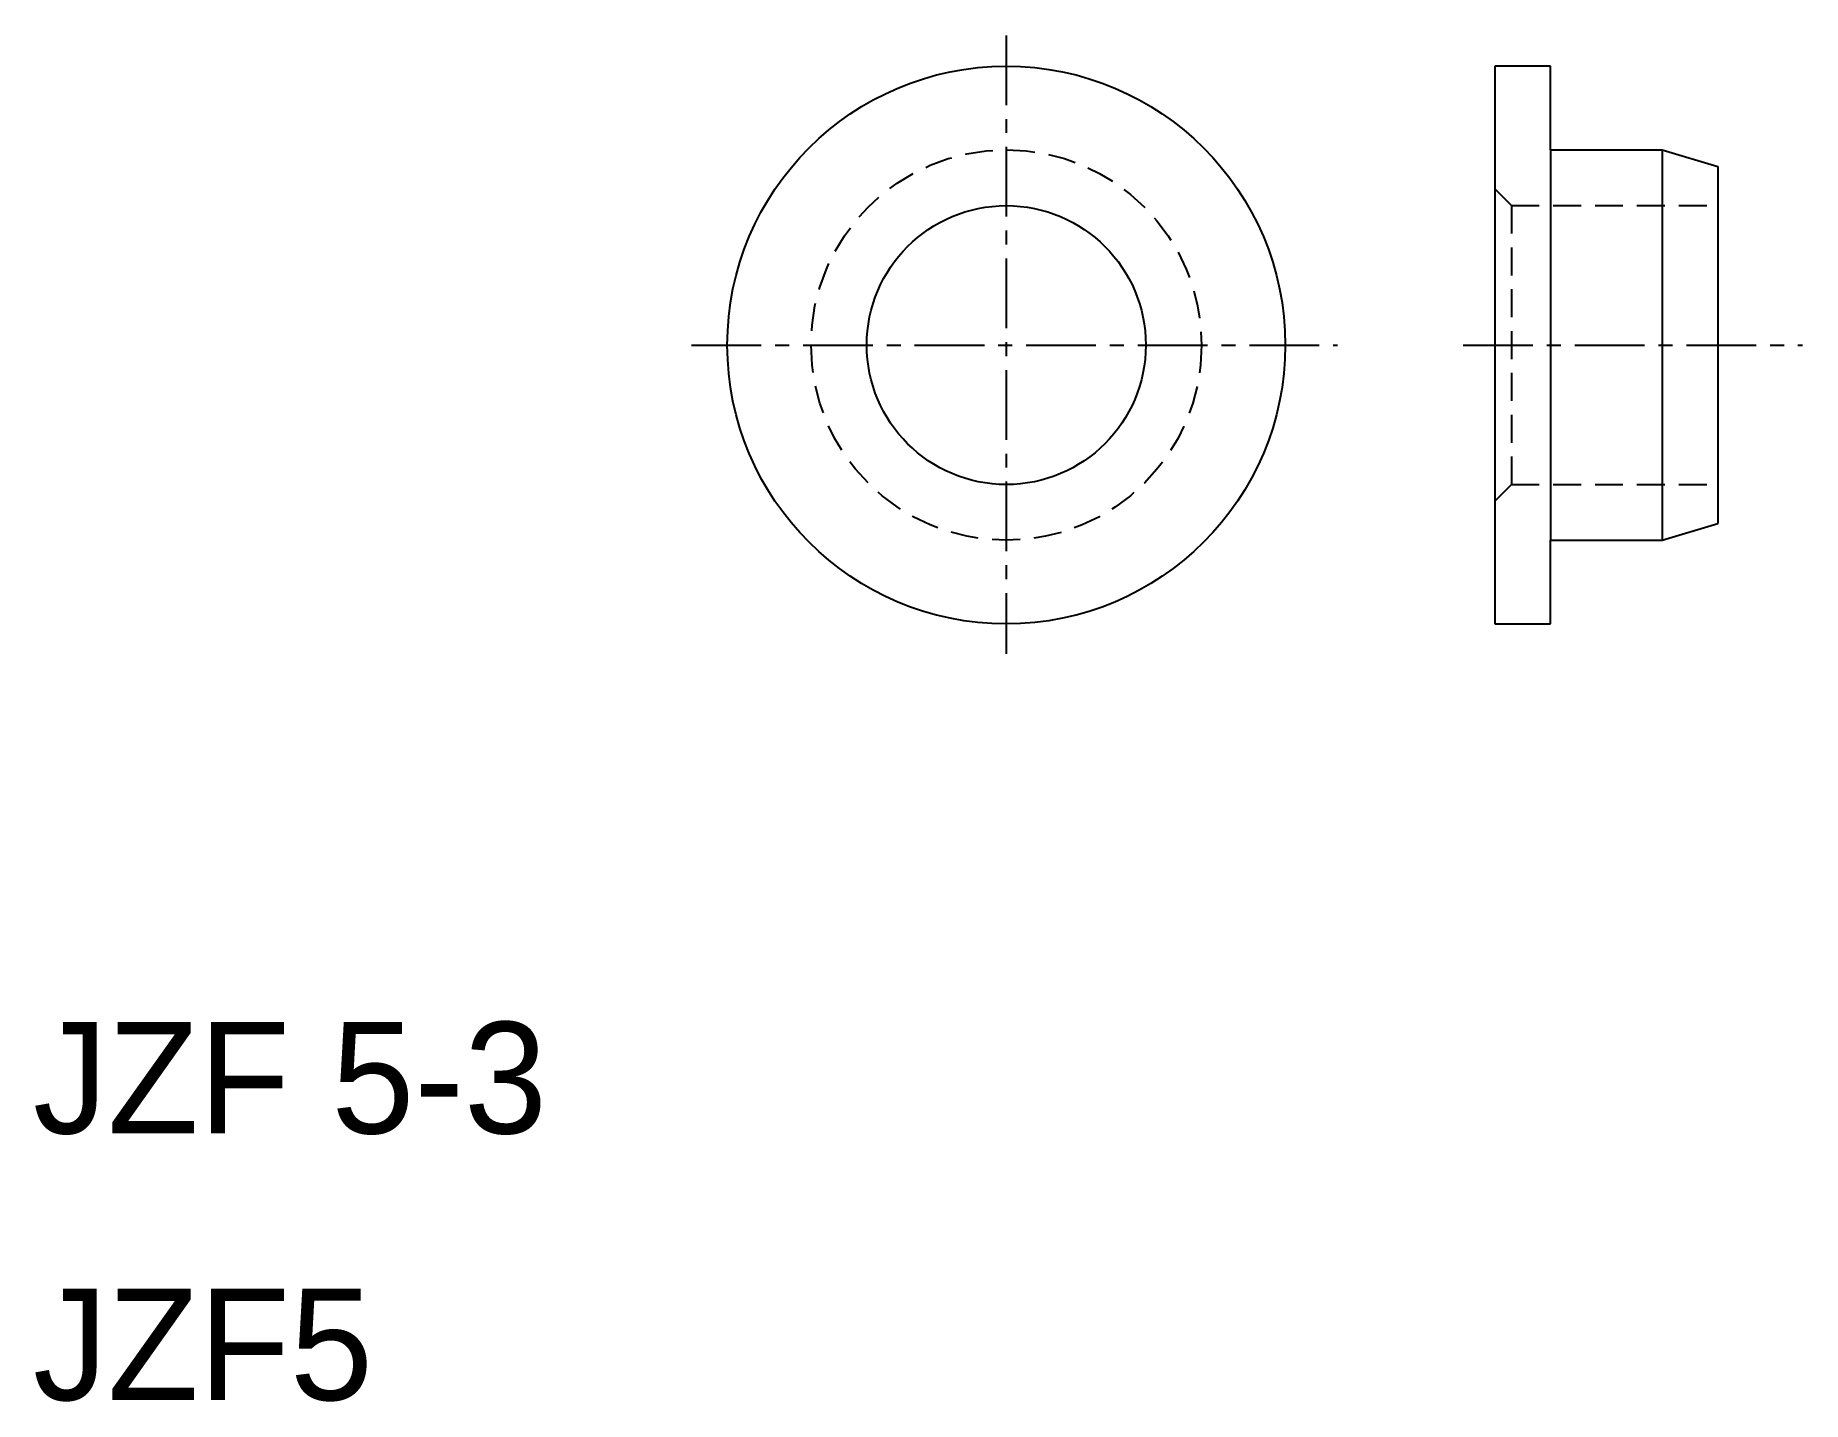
# Model space of a CAD drawing. Extents: x 10 to 41.7, y 10 to 34.5.
import ezdxf

# ---------------------------------------------------------------- set-up
doc = ezdxf.new("R2010")
doc.units = 0
doc.linetypes.add('CENTER', pattern=[2, 1.25, -0.25, 0.25, -0.25])
doc.linetypes.add('DASHED', pattern=[0.75, 0.5, -0.25])
doc.layers.get('0').update_dxf_attribs({"linetype": 'CONTINUOUS'})
doc.layers.add('CENTER', color=1, linetype='CENTER')

msp = doc.modelspace()

# ---------------------------------------------------------------- linework, layer by layer
at = {"color": 7, "linetype": 'CONTINUOUS'}
for p, q in [((36.197, 33.915), (36.197, 23.915)), ((37.197, 33.915), (36.197, 33.915)), ((37.197, 32.415), (37.197, 33.915)), ((37.197, 32.415), (37.197, 25.415)), ((37.197, 32.415), (39.197, 32.415)), ((39.197, 32.415), (39.197, 25.415)), ((39.197, 32.415), (40.197, 32.115)), ((40.197, 32.115), (40.197, 25.715)), ((36.197, 31.715), (36.197, 26.115)), ((39.197, 25.415), (40.197, 25.715)), ((37.197, 23.915), (37.197, 25.415)), ((37.197, 25.415), (39.197, 25.415)), ((36.197, 23.915), (37.197, 23.915))]:
    msp.add_line(p, q, dxfattribs=at)
at = {"color": 3, "linetype": 'DASHED'}
for p, q in [((36.497, 31.415), (36.197, 31.715)), ((36.497, 31.415), (36.497, 26.415)), ((36.497, 31.415), (40.197, 31.415)), ((36.497, 26.415), (36.197, 26.115)), ((36.497, 26.415), (40.197, 26.415))]:
    msp.add_line(p, q, dxfattribs=at)
at = {"color": 7, "linetype": 'CONTINUOUS'}
for radius in [5, 2.5]:
    msp.add_circle((27.444, 28.915), radius, dxfattribs=at)
at = {"color": 3, "linetype": 'DASHED'}
msp.add_circle((27.444, 28.915), 3.5, dxfattribs=at)
at = {"layer": 'CENTER', "color": 1, "linetype": 'CENTER'}
for p, q in [((27.444, 34.468), (27.444, 23.382)), ((21.801, 28.914), (33.383, 28.915)), ((35.633, 28.915), (41.717, 28.915))]:
    msp.add_line(p, q, dxfattribs=at)

# ---------------------------------------------------------------- texts
at = {"color": 7, "linetype": 'CONTINUOUS'}
for s, p in [('JZF 5-3', (10, 14.78)), ('JZF5', (10, 10))]:
    msp.add_text(s, height=2, dxfattribs=at).set_placement(p)

doc.saveas('drawing.dxf')
